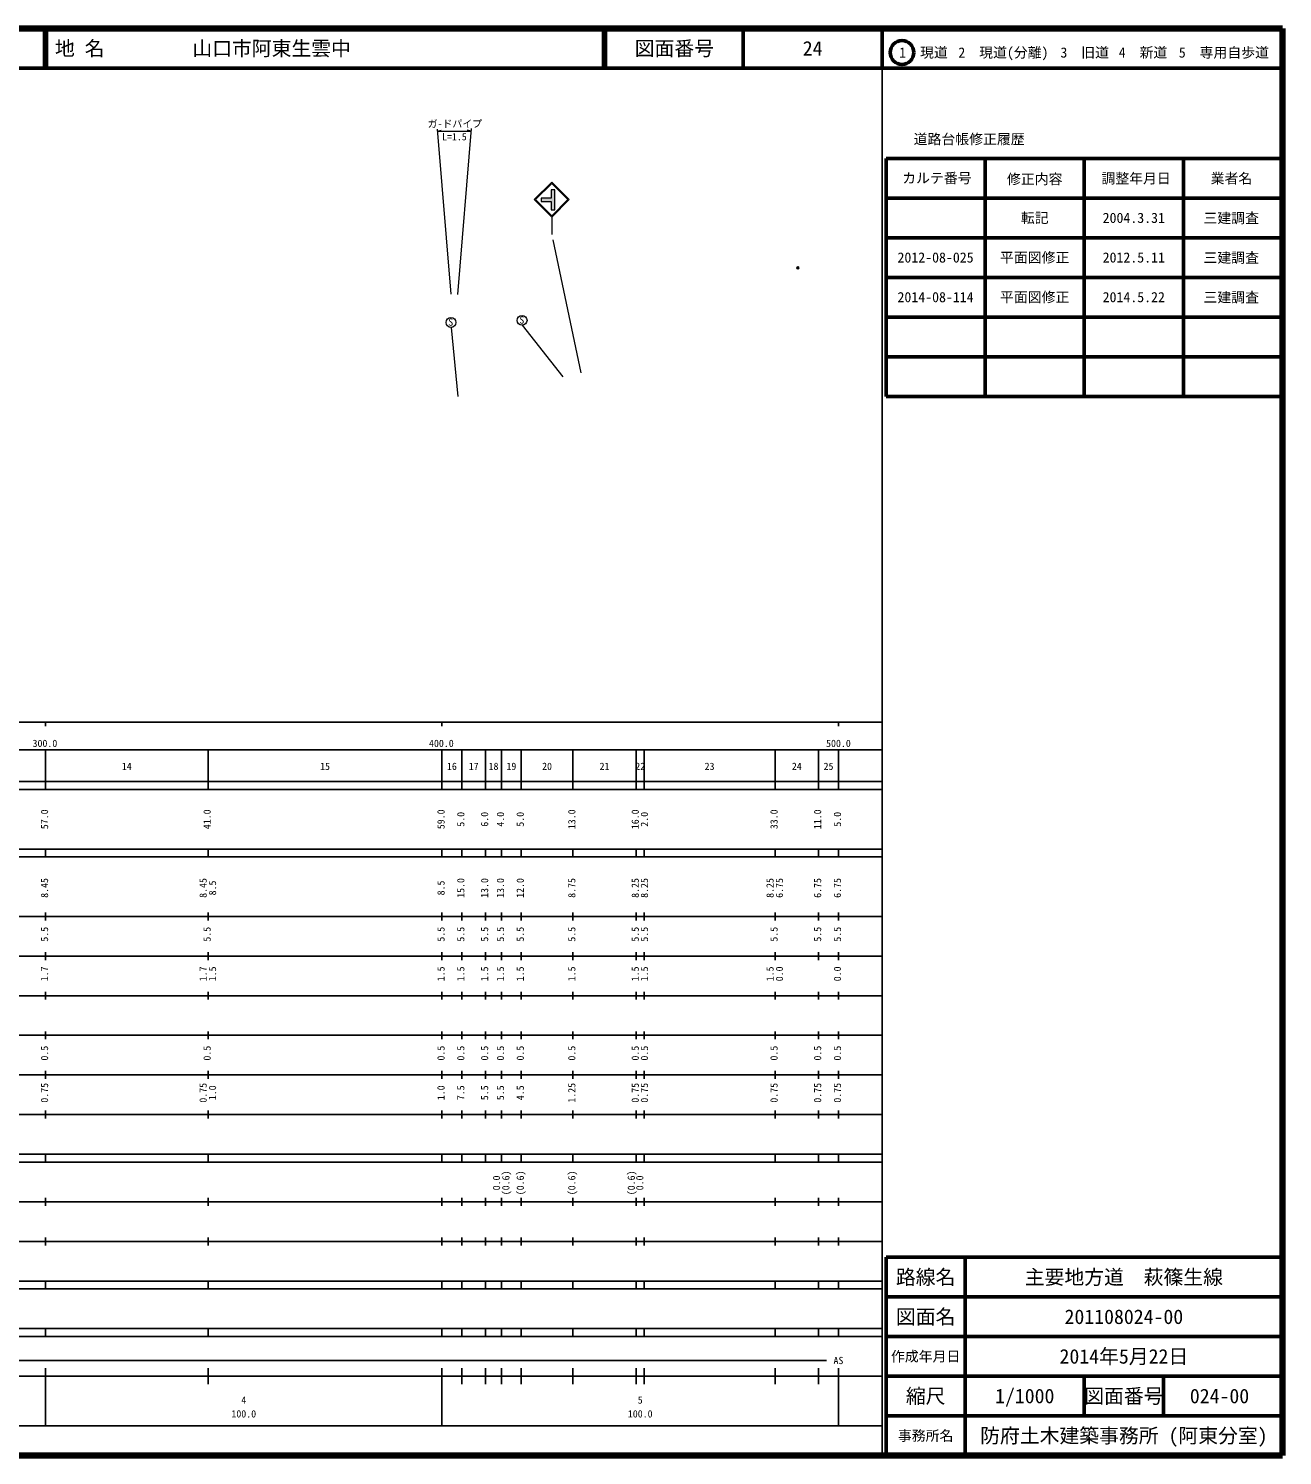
# Model space of a CAD drawing. Units: millimetres on the paper, with parts at other scales. Extents: x 40 to 680, y 20 to 380.
# Drawn here: x 363.7 to 680, y 20 to 380 of the extents above; entities that cross this region are included whole.
import ezdxf
from ezdxf.enums import TextEntityAlignment as Align

# ---------------------------------------------------------------- set-up
doc = ezdxf.new("R2010")
doc.units = ezdxf.units.MM
doc.header["$PDMODE"] = 32
doc.header["$PDSIZE"] = 0.5
for name, color, linetype, lineweight in [('M-BGD', 7, 'Continuous', 13), ('M-STR-HTXT', 7, 'Continuous', 13), ('M-STR-STRC', 7, 'Continuous', 13), ('M-TTL', 2, 'Continuous', 140), ('M-TTL-BAND', 7, 'Continuous', 25), ('M-TTL-FRAM', 2, 'Continuous', 50), ('M-TTL-LINE', 7, 'Continuous', 50)]:
    doc.layers.add(name, color=color, linetype=linetype, lineweight=lineweight)
doc.layers.add('M-OTRS', color=6, linetype='Continuous')
doc.layers.add('M-TTL-TXT', color=7, linetype='Continuous')
doc.styles.add('ＭＳ ゴシック', font='')
doc.styles.get('ＭＳ ゴシック').set_extended_font_data('MS Gothic')

msp = doc.modelspace()

# ---------------------------------------------------------------- hatches: boundary and pattern name
at = {"layer": 'M-STR-STRC'}
for points in [[(495.506, 334.248), (495.506, 336.353), (493.008, 336.353), (493.008, 337.176), (495.542, 337.176), (495.542, 339.298), (496.455, 339.298), (496.455, 334.248)], [(495.506, 334.248), (495.506, 336.353), (493.008, 336.353), (493.008, 337.176), (495.542, 337.176), (495.542, 339.298), (496.455, 339.298), (496.455, 334.248)], [(495.506, 334.248), (495.506, 336.353), (493.008, 336.353), (493.008, 337.176), (495.542, 337.176), (495.542, 339.298), (496.455, 339.298), (496.455, 334.248)], [(495.506, 334.248), (495.506, 336.353), (493.008, 336.353), (493.008, 337.176), (495.542, 337.176), (495.542, 339.298), (496.455, 339.298), (496.455, 334.248)], [(495.506, 334.248), (495.506, 336.353), (493.008, 336.353), (493.008, 337.176), (495.542, 337.176), (495.542, 339.298), (496.455, 339.298), (496.455, 334.248)], [(496.455, 339.298), (495.542, 339.298), (495.542, 337.176), (493.008, 337.176), (493.008, 336.353), (495.506, 336.353), (495.506, 334.248), (496.455, 334.248)]]:
    msp.add_hatch(color=256, dxfattribs=at).paths.add_polyline_path(points)

# ---------------------------------------------------------------- linework, layer by layer
at = {"layer": 'M-BGD'}
for p, q in [((472.116, 287.201), (470.38, 304.601)), ((498.524, 292.16), (488.307, 305.127))]:
    msp.add_line(p, q, dxfattribs=at)
for centre in [(470.269, 305.847), (488.197, 306.372)]:
    msp.add_circle(centre, 1.25, dxfattribs=at)
at = {"layer": 'M-OTRS'}
msp.add_point((557.779, 319.613), dxfattribs=at)
at = {"layer": 'M-STR-HTXT'}
for p, q in [((466.744, 354.62), (470.21, 312.973)), ((466.788, 354.097), (467.788, 354.347)), ((466.788, 354.097), (475.347, 354.097)), ((472.006, 312.874), (475.405, 354.803)), ((475.347, 354.097), (474.347, 354.347))]:
    msp.add_line(p, q, dxfattribs=at)
at = {"layer": 'M-STR-STRC'}
for p, q in [((495.682, 341.238), (491.27, 336.826)), ((495.682, 340.899), (491.609, 336.826)), ((496.455, 339.298), (495.542, 339.298)), ((495.542, 339.298), (495.542, 337.176)), ((500.094, 336.826), (495.682, 341.238)), ((499.755, 336.826), (495.682, 340.899)), ((496.455, 334.248), (496.455, 339.298)), ((491.27, 336.826), (495.682, 332.414)), ((491.609, 336.826), (495.682, 332.753)), ((495.542, 337.176), (493.008, 337.176)), ((493.008, 337.176), (493.008, 336.353)), ((493.008, 336.353), (495.506, 336.353)), ((495.506, 336.353), (495.506, 334.248)), ((495.682, 332.414), (500.094, 336.826)), ((495.682, 332.753), (499.755, 336.826)), ((495.506, 334.248), (496.455, 334.248)), ((495.682, 332.414), (495.682, 328.021)), ((503.102, 293.152), (496.015, 326.656))]:
    msp.add_line(p, q, dxfattribs=at)
at = {"layer": 'M-TTL'}
for p, q in [((680, 380), (40, 380)), ((680, 20), (680, 380)), ((40, 20), (680, 20))]:
    msp.add_line(p, q, dxfattribs=at)
at = {"layer": 'M-TTL-BAND'}
for p, q in [((579, 20), (579, 370)), ((40, 205), (579, 205)), ((368, 205), (368, 204)), ((468, 205), (468, 204)), ((568, 205), (568, 204)), ((68, 198), (579, 198)), ((368, 188), (368, 198)), ((409, 188), (409, 198)), ((468, 188), (468, 198)), ((473, 188), (473, 198)), ((479, 188), (479, 198)), ((483, 188), (483, 198)), ((488, 188), (488, 198)), ((501, 188), (501, 198)), ((517, 188), (517, 198)), ((519, 188), (519, 198)), ((552, 188), (552, 198)), ((563, 188), (563, 198)), ((568, 188), (568, 198)), ((40, 190), (579, 190)), ((40, 188), (579, 188)), ((40, 173), (579, 173)), ((368, 171), (368, 173)), ((409, 171), (409, 173)), ((468, 171), (468, 173)), ((473, 171), (473, 173)), ((479, 171), (479, 173)), ((483, 171), (483, 173)), ((488, 171), (488, 173)), ((501, 171), (501, 173)), ((517, 171), (517, 173)), ((519, 171), (519, 173)), ((552, 171), (552, 173)), ((563, 171), (563, 173)), ((568, 171), (568, 173)), ((40, 171), (579, 171)), ((40, 156), (579, 156)), ((368, 155), (368, 157)), ((409, 155), (409, 157)), ((468, 155), (468, 157)), ((473, 155), (473, 157)), ((479, 155), (479, 157)), ((483, 155), (483, 157)), ((488, 155), (488, 157)), ((501, 155), (501, 157)), ((517, 155), (517, 157)), ((519, 155), (519, 157)), ((552, 155), (552, 157)), ((563, 155), (563, 157)), ((568, 155), (568, 157)), ((46, 146), (579, 146)), ((368, 145), (368, 147)), ((409, 145), (409, 147)), ((468, 145), (468, 147)), ((473, 145), (473, 147)), ((479, 145), (479, 147)), ((483, 145), (483, 147)), ((488, 145), (488, 147)), ((501, 145), (501, 147)), ((517, 145), (517, 147)), ((519, 145), (519, 147)), ((552, 145), (552, 147)), ((563, 145), (563, 147)), ((568, 145), (568, 147)), ((368, 135), (368, 137)), ((409, 135), (409, 137)), ((468, 135), (468, 137)), ((473, 135), (473, 137)), ((479, 135), (479, 137)), ((483, 135), (483, 137)), ((488, 135), (488, 137)), ((501, 135), (501, 137)), ((517, 135), (517, 137)), ((519, 135), (519, 137)), ((552, 135), (552, 137)), ((563, 135), (563, 137)), ((568, 135), (568, 137)), ((52, 136), (579, 136)), ((46, 126), (579, 126)), ((368, 125), (368, 127)), ((409, 125), (409, 127)), ((468, 125), (468, 127)), ((473, 125), (473, 127)), ((479, 125), (479, 127)), ((483, 125), (483, 127)), ((488, 125), (488, 127)), ((501, 125), (501, 127)), ((517, 125), (517, 127)), ((519, 125), (519, 127)), ((552, 125), (552, 127)), ((563, 125), (563, 127)), ((568, 125), (568, 127)), ((52, 116), (579, 116)), ((368, 115), (368, 117)), ((409, 115), (409, 117)), ((468, 115), (468, 117)), ((473, 115), (473, 117)), ((479, 115), (479, 117)), ((483, 115), (483, 117)), ((488, 115), (488, 117)), ((501, 115), (501, 117)), ((517, 115), (517, 117)), ((519, 115), (519, 117)), ((552, 115), (552, 117)), ((563, 115), (563, 117)), ((568, 115), (568, 117)), ((46, 106), (579, 106)), ((368, 105), (368, 107)), ((409, 105), (409, 107)), ((468, 105), (468, 107)), ((473, 105), (473, 107)), ((479, 105), (479, 107)), ((483, 105), (483, 107)), ((488, 105), (488, 107)), ((501, 105), (501, 107)), ((517, 105), (517, 107)), ((519, 105), (519, 107)), ((552, 105), (552, 107)), ((563, 105), (563, 107)), ((568, 105), (568, 107)), ((40, 96), (579, 96)), ((40, 94), (579, 94)), ((368, 94), (368, 96)), ((409, 94), (409, 96)), ((468, 94), (468, 96)), ((473, 94), (473, 96)), ((479, 94), (479, 96)), ((483, 94), (483, 96)), ((488, 94), (488, 96)), ((501, 94), (501, 96)), ((517, 94), (517, 96)), ((519, 94), (519, 96)), ((552, 94), (552, 96)), ((563, 94), (563, 96)), ((568, 94), (568, 96)), ((49, 84), (579, 84)), ((368, 83), (368, 85)), ((409, 83), (409, 85)), ((468, 83), (468, 85)), ((473, 83), (473, 85)), ((479, 83), (479, 85)), ((483, 83), (483, 85)), ((488, 83), (488, 85)), ((501, 83), (501, 85)), ((517, 83), (517, 85)), ((519, 83), (519, 85)), ((552, 83), (552, 85)), ((563, 83), (563, 85)), ((568, 83), (568, 85)), ((40, 74), (579, 74)), ((368, 73), (368, 75)), ((409, 73), (409, 75)), ((468, 73), (468, 75)), ((473, 73), (473, 75)), ((479, 73), (479, 75)), ((483, 73), (483, 75)), ((488, 73), (488, 75)), ((501, 73), (501, 75)), ((517, 73), (517, 75)), ((519, 73), (519, 75)), ((552, 73), (552, 75)), ((563, 73), (563, 75)), ((568, 73), (568, 75)), ((40, 64), (579, 64)), ((40, 62), (579, 62)), ((368, 62), (368, 64)), ((409, 62), (409, 64)), ((468, 62), (468, 64)), ((473, 62), (473, 64)), ((479, 62), (479, 64)), ((483, 62), (483, 64)), ((488, 62), (488, 64)), ((501, 62), (501, 64)), ((517, 62), (517, 64)), ((519, 62), (519, 64)), ((552, 62), (552, 64)), ((563, 62), (563, 64)), ((568, 62), (568, 64)), ((40, 52), (579, 52)), ((368, 50), (368, 52)), ((409, 50), (409, 52)), ((468, 50), (468, 52)), ((473, 50), (473, 52)), ((479, 50), (479, 52)), ((483, 50), (483, 52)), ((488, 50), (488, 52)), ((501, 50), (501, 52)), ((517, 50), (517, 52)), ((519, 50), (519, 52)), ((552, 50), (552, 52)), ((563, 50), (563, 52)), ((568, 50), (568, 52)), ((40, 50), (579, 50)), ((71, 44), (565, 44)), ((40, 40), (579, 40)), ((368, 27.5), (368, 42)), ((409, 38), (409, 42)), ((468, 27.5), (468, 42)), ((473, 38), (473, 42)), ((479, 38), (479, 42)), ((483, 38), (483, 42)), ((488, 38), (488, 42)), ((501, 38), (501, 42)), ((517, 38), (517, 42)), ((519, 38), (519, 42)), ((552, 38), (552, 42)), ((563, 38), (563, 42)), ((568, 27.5), (568, 42)), ((68, 27.5), (579, 27.5))]:
    msp.add_line(p, q, dxfattribs=at)
at = {"layer": 'M-TTL-FRAM'}
for p, q in [((580, 347.197), (580, 287.197)), ((580, 347.197), (680, 347.197)), ((580, 287.197), (680, 287.197)), ((680, 70), (580, 70)), ((580, 70), (580, 20))]:
    msp.add_line(p, q, dxfattribs=at)
at = {"layer": 'M-TTL-LINE'}
for p, q in [((367.75, 380), (367.75, 370)), ((368.25, 380), (368.25, 370)), ((508.747, 380), (508.747, 370)), ((509.247, 380), (509.247, 370)), ((543.997, 380), (543.997, 370)), ((579, 380), (579, 370)), ((40, 370), (680, 370)), ((605, 347.197), (605, 287.197)), ((630, 347.197), (630, 287.197)), ((655, 347.197), (655, 287.197)), ((580, 337.197), (680, 337.197)), ((580, 327.197), (680, 327.197)), ((580, 317.197), (680, 317.197)), ((580, 307.197), (680, 307.197)), ((580, 297.197), (680, 297.197)), ((600, 70), (600, 20)), ((680, 60), (580, 60)), ((680, 50), (580, 50)), ((680, 40), (580, 40)), ((630, 40), (630, 30)), ((650, 40), (650, 30)), ((680, 30), (580, 30))]:
    msp.add_line(p, q, dxfattribs=at)
msp.add_circle((584.031, 373.958), 3, dxfattribs=at)

# ---------------------------------------------------------------- texts
at = {"layer": 'M-BGD', "style": 'ＭＳ ゴシック'}
for p in [(469.591, 304.473), (487.518, 304.999)]:
    msp.add_text('S', height=1.833, dxfattribs=at).set_placement(p, align=Align.BOTTOM_LEFT)
at = {"layer": 'M-STR-HTXT', "style": 'ＭＳ ゴシック'}
for s, p in [('ガ-ドパイプ', (464.371, 354.502)), ('L=1.5', (468.012, 351.248))]:
    msp.add_text(s, height=1.833, dxfattribs=at).set_placement(p, align=Align.BOTTOM_LEFT)
at = {"layer": 'M-TTL-BAND', "style": 'ＭＳ ゴシック'}
for s, p in [('300.0', (367.844, 198.195)), ('400.0', (467.844, 198.195)), ('500.0', (568, 198.195)), ('14', (388.5, 192.405)), ('15', (438.5, 192.405)), ('16', (470.5, 192.405)), ('17', (476, 192.405)), ('18', (481, 192.405)), ('19', (485.5, 192.405)), ('20', (494.5, 192.405)), ('21', (509, 192.405)), ('22', (518, 192.405)), ('23', (535.5, 192.405)), ('24', (557.5, 192.405)), ('25', (565.5, 192.405)), ('AS', (568, 42.5)), ('4', (418, 32.523)), ('5', (518, 32.523)), ('100.0', (418, 29.033)), ('100.0', (518, 29.033))]:
    msp.add_text(s, height=1.833, dxfattribs=at).set_placement(p, align=Align.BOTTOM_CENTER)
for s, p in [('57.0', (369.201, 180.5)), ('41.0', (410.201, 180.5)), ('59.0', (469.201, 180.5)), ('5.0', (474.201, 180.5)), ('6.0', (480.201, 180.5)), ('4.0', (484.201, 180.5)), ('5.0', (489.201, 180.5)), ('13.0', (502.201, 180.5)), ('16.0', (518.201, 180.5)), ('2.0', (520.51, 180.5)), ('33.0', (553.201, 180.5)), ('11.0', (564.201, 180.5)), ('5.0', (569.201, 180.5)), ('8.45', (369.201, 163.174)), ('8.45', (409.201, 163.174)), ('8.5', (411.571, 163.174)), ('8.5', (469.201, 163.174)), ('15.0', (474.201, 163.174)), ('13.0', (480.201, 163.174)), ('13.0', (484.201, 163.174)), ('12.0', (489.201, 163.174)), ('8.75', (502.201, 163.174)), ('8.25', (518.201, 163.174)), ('8.25', (520.51, 163.174)), ('8.25', (552.201, 163.174)), ('6.75', (554.571, 163.174)), ('6.75', (564.201, 163.174)), ('6.75', (569.201, 163.174)), ('5.5', (369.201, 151.5)), ('5.5', (410.201, 151.5)), ('5.5', (469.201, 151.5)), ('5.5', (474.201, 151.5)), ('5.5', (480.201, 151.5)), ('5.5', (484.201, 151.5)), ('5.5', (489.201, 151.5)), ('5.5', (502.201, 151.5)), ('5.5', (518.201, 151.5)), ('5.5', (520.51, 151.5)), ('5.5', (553.201, 151.5)), ('5.5', (564.201, 151.5)), ('5.5', (569.201, 151.5)), ('1.7', (369.201, 141.5)), ('1.7', (409.201, 141.5)), ('1.5', (411.571, 141.5)), ('1.5', (469.201, 141.5)), ('1.5', (474.201, 141.5)), ('1.5', (480.201, 141.5)), ('1.5', (484.201, 141.5)), ('1.5', (489.201, 141.5)), ('1.5', (502.201, 141.5)), ('1.5', (518.201, 141.5)), ('1.5', (520.51, 141.5)), ('1.5', (552.201, 141.5)), ('0.0', (554.571, 141.5)), ('0.0', (569.201, 141.5)), ('0.5', (369.201, 121.5)), ('0.5', (410.201, 121.5)), ('0.5', (469.201, 121.5)), ('0.5', (474.201, 121.5)), ('0.5', (480.201, 121.5)), ('0.5', (484.201, 121.5)), ('0.5', (489.201, 121.5)), ('0.5', (502.201, 121.5)), ('0.5', (518.201, 121.5)), ('0.5', (520.51, 121.5)), ('0.5', (553.201, 121.5)), ('0.5', (564.201, 121.5)), ('0.5', (569.201, 121.5)), ('0.75', (369.201, 111.5)), ('0.75', (409.201, 111.5)), ('1.0', (411.571, 111.5)), ('1.0', (469.201, 111.5)), ('7.5', (474.201, 111.5)), ('5.5', (480.201, 111.5)), ('5.5', (484.201, 111.5)), ('4.5', (489.201, 111.5)), ('1.25', (502.201, 111.5)), ('0.75', (518.201, 111.5)), ('0.75', (520.51, 111.5)), ('0.75', (553.201, 111.5)), ('0.75', (564.201, 111.5)), ('0.75', (569.201, 111.5)), ('0.0', (483.201, 88.764)), ('(0.6)', (485.571, 88.764)), ('(0.6)', (489.201, 88.764)), ('(0.6)', (502.201, 88.764)), ('(0.6)', (517.201, 88.764)), ('0.0', (519.339, 88.764))]:
    msp.add_text(s, height=1.833, rotation=90, dxfattribs=at).set_placement(p, align=Align.BOTTOM_CENTER)
at = {"layer": 'M-TTL-TXT', "style": 'ＭＳ ゴシック'}
for s, p in [('地 名', (370.38, 375)), ('山口市阿東生雲中', (405.024, 375))]:
    msp.add_text(s, height=3.666, dxfattribs=at).set_placement(p, align=Align.MIDDLE_LEFT)
for s, height, p in [('図面番号', 3.666, (526.622, 375)), ('24', 3.666, (561.497, 375)), ('1\u3000現道', 2.566, (589.448, 373.958)), ('2\u3000現道(分離)', 2.566, (609.619, 373.958)), ('3\u3000旧道', 2.566, (630.121, 373.958)), ('4\u3000新道', 2.566, (644.824, 373.958)), ('5\u3000専用自歩道', 2.566, (665.228, 373.958)), ('道路台帳修正履歴', 2.566, (600.968, 352.113)), ('カルテ番号', 2.566, (592.839, 342.277)), ('修正内容', 2.566, (617.509, 342.023)), ('調整年月日', 2.566, (643.089, 342.197)), ('業者名', 2.566, (667.134, 342.197)), ('転記', 2.566, (617.5, 332.245)), ('2004.3.31', 2.566, (642.5, 332.245)), ('三建調査', 2.566, (667.077, 332.189)), ('2012-08-025', 2.566, (592.5, 322.245)), ('平面図修正', 2.566, (617.5, 322.245)), ('2012.5.11', 2.566, (642.5, 322.245)), ('三建調査', 2.566, (667.077, 322.189)), ('2014-08-114', 2.566, (592.5, 312.245)), ('平面図修正', 2.566, (617.5, 312.245)), ('2014.5.22', 2.566, (642.5, 312.245)), ('三建調査', 2.566, (667.077, 312.189)), ('路線名', 3.666, (590, 65)), ('路線名', 3.666, (590, 65)), ('主要地方道\u3000萩篠生線', 3.666, (640, 65)), ('図面名', 3.666, (590, 55)), ('図面名', 3.666, (590, 55)), ('201108024-00', 3.666, (640, 55)), ('2014年5月22日', 3.666, (640, 45)), ('作成年月日', 2.566, (590, 45)), ('作成年月日', 2.566, (590, 45)), ('縮尺', 3.666, (590, 35)), ('縮尺', 3.666, (590, 35)), ('1/1000', 3.666, (615, 35)), ('図面番号', 3.666, (640, 35)), ('図面番号', 3.666, (640, 35)), ('024-00', 3.666, (664.125, 35)), ('事務所名', 2.566, (590, 25)), ('事務所名', 2.566, (590, 25)), ('防府土木建築事務所 (阿東分室)', 3.666, (640, 25))]:
    msp.add_text(s, height=height, dxfattribs=at).set_placement(p, align=Align.MIDDLE_CENTER)

doc.saveas('drawing.dxf')
